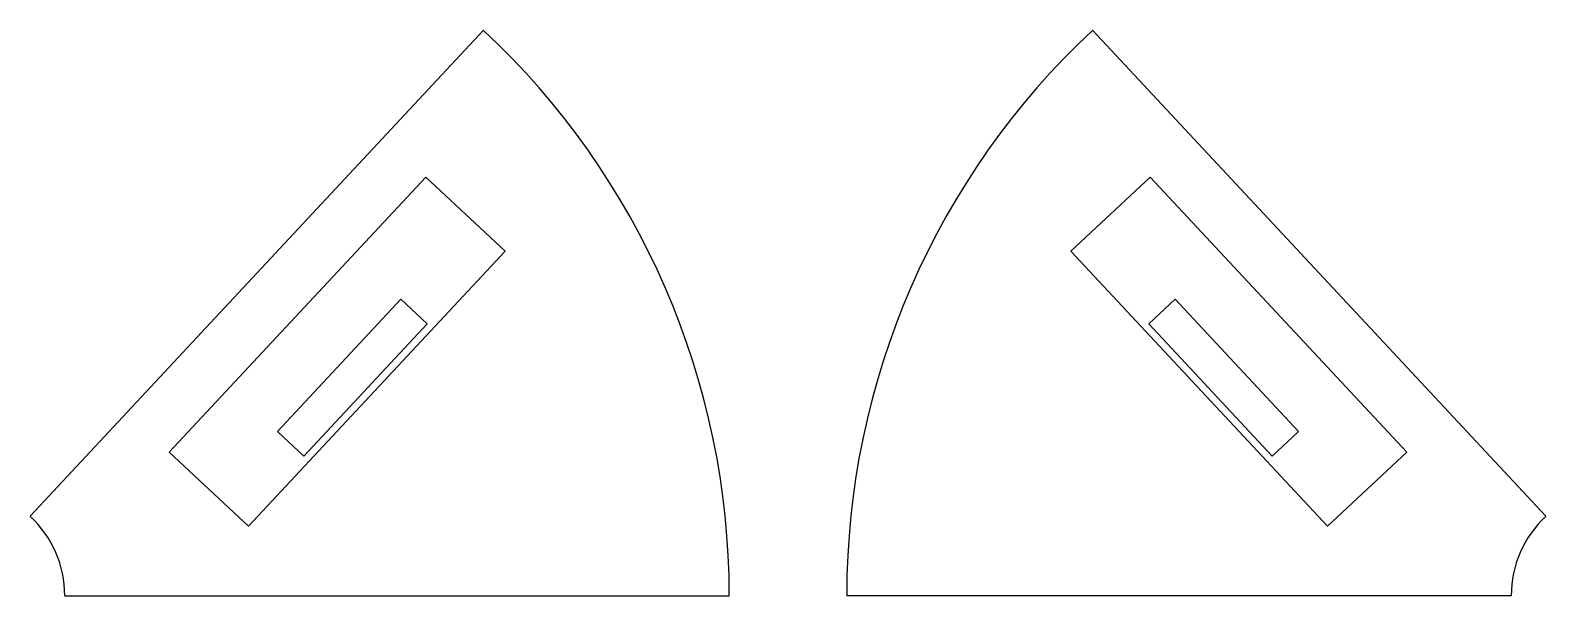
# Model space of a CAD drawing. Header units: inches. Extents: x 0 to 10.5, y 0 to 3.9.
import ezdxf

# ---------------------------------------------------------------- set-up
doc = ezdxf.new("R2010")
doc.units = ezdxf.units.IN
doc.header["$MEASUREMENT"] = 0
doc.layers.add('Default', color=18, linetype='Continuous', true_color=0x000000)

msp = doc.modelspace()

# ---------------------------------------------------------------- linework, layer by layer
at = {"layer": 'Default'}
for points in [[(3.145, 3.909), (0.011, 0.549)], [(7.355, 3.909), (10.489, 0.549)], [(0.25, 0), (4.844, 0)], [(10.25, 0), (5.656, 0)]]:
    msp.add_lwpolyline(points, dxfattribs=at)
for points in [[(2.745, 2.894), (0.972, 0.992), (1.521, 0.481), (3.294, 2.382)], [(7.755, 2.894), (9.528, 0.992), (8.979, 0.481), (7.206, 2.382)], [(2.756, 1.879), (1.903, 0.964), (1.721, 1.135), (2.573, 2.049)], [(7.744, 1.879), (8.597, 0.964), (8.779, 1.135), (7.927, 2.049)]]:
    msp.add_lwpolyline(points, close=True, dxfattribs=at)
for centre, radius, start, end in [((-0.5, 0), 5.344, 0, 47), ((11, 0), 5.344, 133, 180), ((-0.5, 0), 0.75, 0, 47), ((11, 0), 0.75, 133, 180)]:
    msp.add_arc(centre, radius, start, end, dxfattribs=at)

doc.saveas('drawing.dxf')
